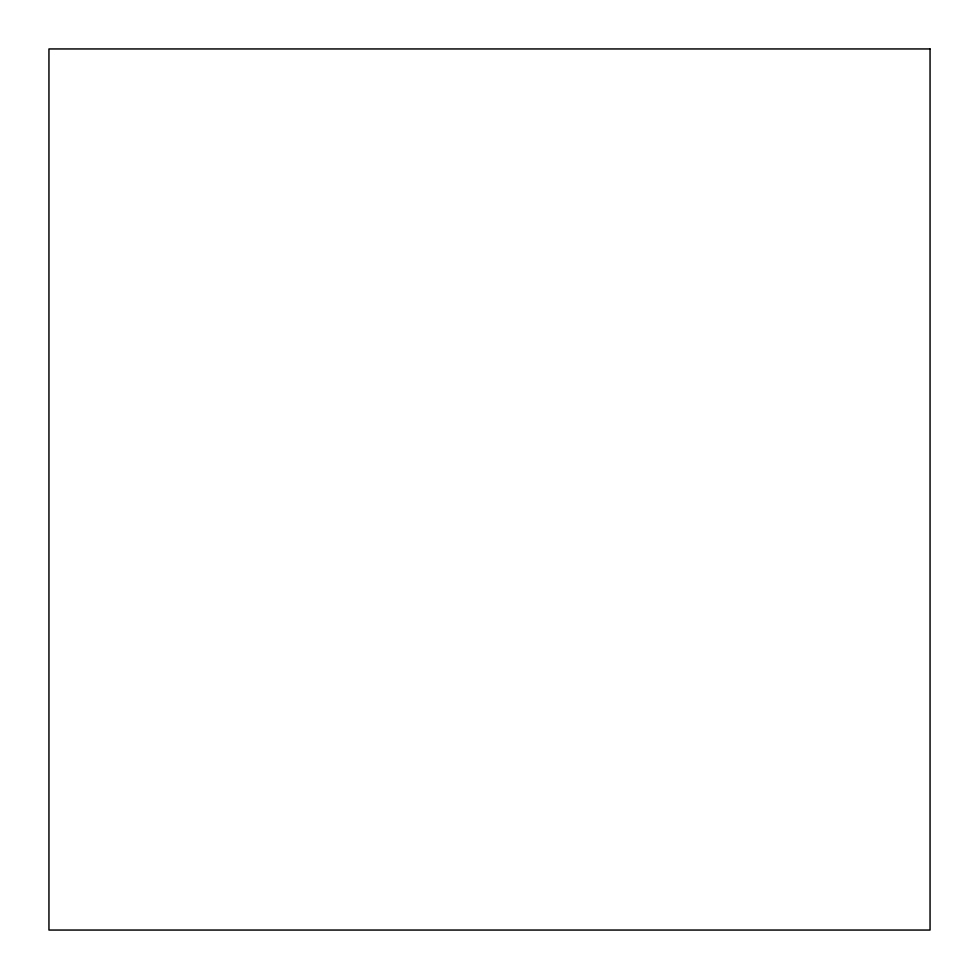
<?xml version="1.0" encoding="UTF-8"?>
<svg xmlns="http://www.w3.org/2000/svg" width="979" height="979" viewBox="0 0 979 979"><rect width="100%" height="100%" fill="white"/><g stroke="black" fill="none" stroke-linecap="round" stroke-linejoin="round"><path stroke-width="1.47" d="M930.05 48.95L48.95 48.95L48.95 930.05L930.05 930.05L930.05 48.95"/></g></svg>
